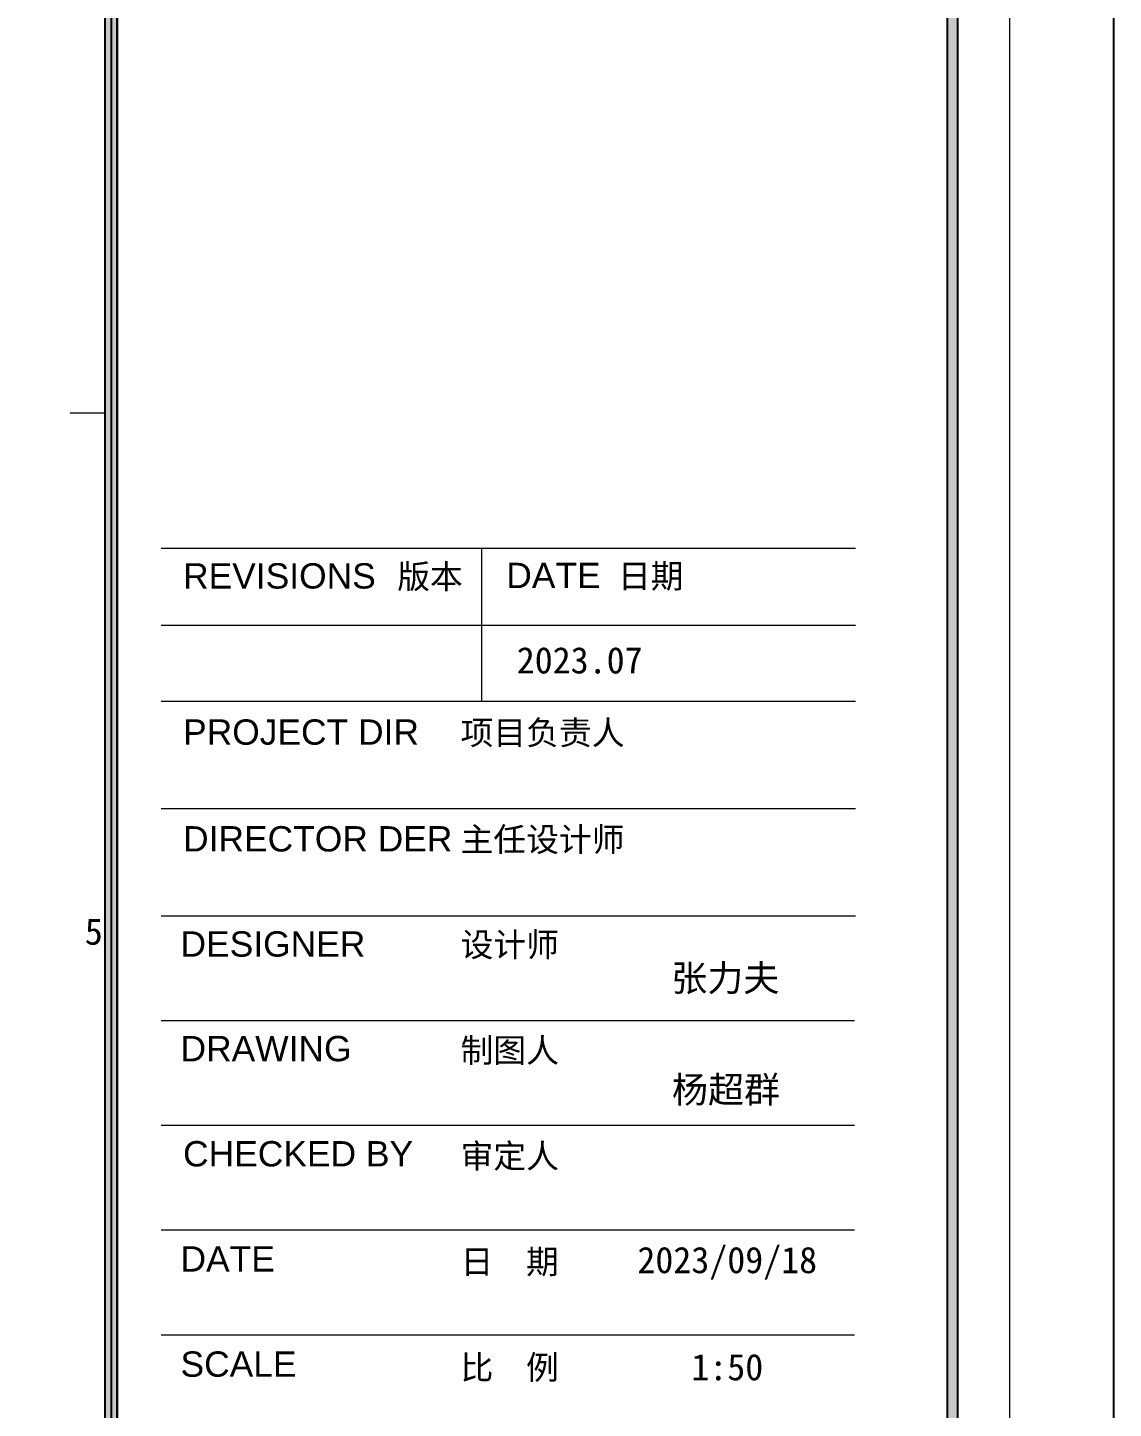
# Model space of a CAD drawing. Header units: millimetres. Extents: x -23568 to 99064, y -162914 to -58422.
# Drawn here: x 2745 to 5360, y -109824 to -106497 of the extents above; entities that cross this region are included whole.
import ezdxf
from ezdxf.enums import TextEntityAlignment as Align

# ---------------------------------------------------------------- set-up
doc = ezdxf.new("R2010")
doc.units = ezdxf.units.MM
doc.header["$LTSCALE"] = 0.01
doc.layers.add('W-图框', color=251, linetype='Continuous')
doc.styles.add('A2图框$0$WMF-黑体0', font='simhei.ttf')
doc.styles.add('WMF-Arial0', font='arial.ttf')
doc.styles.add('WMF-黑体0', font='simhei.ttf')

# ---------------------------------------------------------------- blocks, each defined once
blk = doc.blocks.new('ET634563464')
at = {"layer": 'W-图框', "linetype": 'ByBlock'}
h = blk.add_hatch(color=153, dxfattribs=at)
h.paths.add_polyline_path([(85815.6, 34916.5), (107555.1, 34916.5), (107555.1, 19318.8), (85815.6, 19318.8)])
h.paths.add_polyline_path([(85843.2, 34888.8), (107527.5, 34888.8), (107527.5, 19346.4), (85843.2, 19346.4)], flags=16)
blk.add_hatch(color=153, dxfattribs=at).paths.add_polyline_path([(105283.5, 34888.8), (105314.8, 34888.8), (105314.8, 19346.4), (105283.5, 19346.4)])
at = {"color": 153, "lineweight": 0}
for points in [[(105432.1, 23990.9), (107282.9, 23990.9)], [(106286.4, 23990.9), (106286.4, 23584.6)], [(105432.1, 23786.3), (107282.9, 23786.3)], [(105432.1, 23583.2), (107282.9, 23583.2)], [(105432.1, 23297.1), (107282.9, 23297.1)], [(105432.1, 23011.1), (107282.9, 23011.1)], [(105432.1, 22732.1), (107280, 22732.1)], [(105432.1, 22453.2), (107280, 22453.2)], [(105432.1, 22174.3), (107280, 22174.3)], [(105432.1, 21894), (107280, 21894)]]:
    blk.add_lwpolyline(points, dxfattribs=at)
at = {"layer": 'W-图框', "color": 2, "lineweight": 0}
blk.add_line((105189.6, 24351.8), (105283.5, 24351.8), dxfattribs=at)
at = {"layer": 'W-图框', "color": 151, "linetype": 'ByBlock'}
blk.add_lwpolyline([(84736.9, 35331.4), (107970, 35331.4), (107970, 18903.9), (84736.9, 18903.9)], close=True, dxfattribs=at)
at = {"layer": 'W-图框', "color": 2, "lineweight": 0}
blk.add_lwpolyline([(85013.5, 35054.8), (107693.4, 35054.8), (107693.4, 19180.5), (85013.5, 19180.5)], close=True, dxfattribs=at)
at = {"layer": 'W-图框', "color": 153, "linetype": 'ByBlock'}
for points in [[(85815.6, 34916.5), (107555.1, 34916.5), (107555.1, 19318.8), (85815.6, 19318.8)], [(85843.2, 34888.8), (85843.2, 19346.4), (105314.8, 19346.4), (105314.8, 34888.8)], [(85843.2, 34888.8), (107527.5, 34888.8), (107527.5, 19346.4), (85843.2, 19346.4)], [(105283.5, 34888.8), (105314.8, 34888.8), (105314.8, 19346.4), (105283.5, 19346.4)], [(107527.5, 19346.4), (105314.8, 19346.4), (105314.8, 34888.8), (107527.5, 34888.8)]]:
    blk.add_lwpolyline(points, close=True, dxfattribs=at)
at = {"layer": 'W-图框', "color": 2, "lineweight": 0, "style": 'A2图框$0$WMF-黑体0'}
blk.add_text('5', height=70.4, dxfattribs=at).set_placement((105252.9, 22968.8), align=Align.MIDDLE)

msp = doc.modelspace()

# ---------------------------------------------------------------- linework, layer by layer
at = {"color": 153, "lineweight": -3}
msp.add_lwpolyline([(-14639.9, -97901.1), (2945.9, -97901.1), (2945.9, -111949.6), (-14639.9, -111949.6)], close=True, dxfattribs=at)

# ---------------------------------------------------------------- block references
at = {"xscale": 0.9038816989722264, "yscale": 0.9038816989722264, "zscale": 0.9038816989722264}
msp.add_blockref('ET634563464', (-92232.1, -129436.5), dxfattribs=at)

# ---------------------------------------------------------------- texts
at = {"color": 159, "lineweight": 0}
for s, height, style, p in [('REVISIONS  ', 61.024, 'WMF-Arial0', (3119.1, -107848.5)), ('版本', 57.92, 'WMF-黑体0', (3635, -107848.5)), ('DATE  ', 61.02, 'WMF-Arial0', (3897.7, -107847.3)), ('日期', 57.92, 'WMF-黑体0', (4166.6, -107847.3)), ('PROJECT DIR  ', 61.024, 'WMF-Arial0', (3119.1, -108224.8)), ('项目负责人', 57.92, 'WMF-黑体0', (3787.5, -108224.8)), ('DIRECTOR DER  ', 61.024, 'WMF-Arial0', (3119.1, -108482.1)), ('主任设计师  ', 57.92, 'WMF-黑体0', (3787.5, -108482.1)), ('DESIGNER  ', 61.02, 'WMF-Arial0', (3113, -108735.5)), ('设计师', 57.92, 'WMF-黑体0', (3787.5, -108735.5)), ('DRAWING  ', 61.02, 'WMF-Arial0', (3113, -108987.6)), ('制图人', 57.92, 'WMF-黑体0', (3787.5, -108990.2)), ('CHECKED BY ', 61.024, 'WMF-Arial0', (3119.1, -109241)), ('审定人', 57.92, 'WMF-黑体0', (3787.5, -109244.9)), ('日  期', 57.92, 'WMF-黑体0', (3787.5, -109499.5)), ('比  例', 57.92, 'WMF-黑体0', (3787.5, -109754.2))]:
    msp.add_text(s, height=height, dxfattribs=dict(at, style=style)).set_placement(p)
at = {"color": 2, "lineweight": 0, "style": 'WMF-Arial0'}
for s, p in [('DATE  ', (3113, -109494.4)), ('SCALE  ', (3113, -109747.8))]:
    msp.add_text(s, height=61.02, dxfattribs=at).set_placement(p)
at = {"layer": 'W-图框', "color": 2, "lineweight": 0, "style": 'A2图框$0$WMF-黑体0'}
for tag, text, p in [('2023.07', '日期', (4074.5, -108021.8)), ('张力夫', '日期', (4425.2, -108786.1)), ('杨超群', '日期', (4426.9, -109054.6)), ('2023/09/18', '日期', (4430, -109471.6)), ('1:50', '比例', (4430, -109725))]:
    msp.add_attdef(tag, text=text, height=63.64, dxfattribs=at).set_placement(p, align=Align.MIDDLE)

doc.saveas('drawing.dxf')
